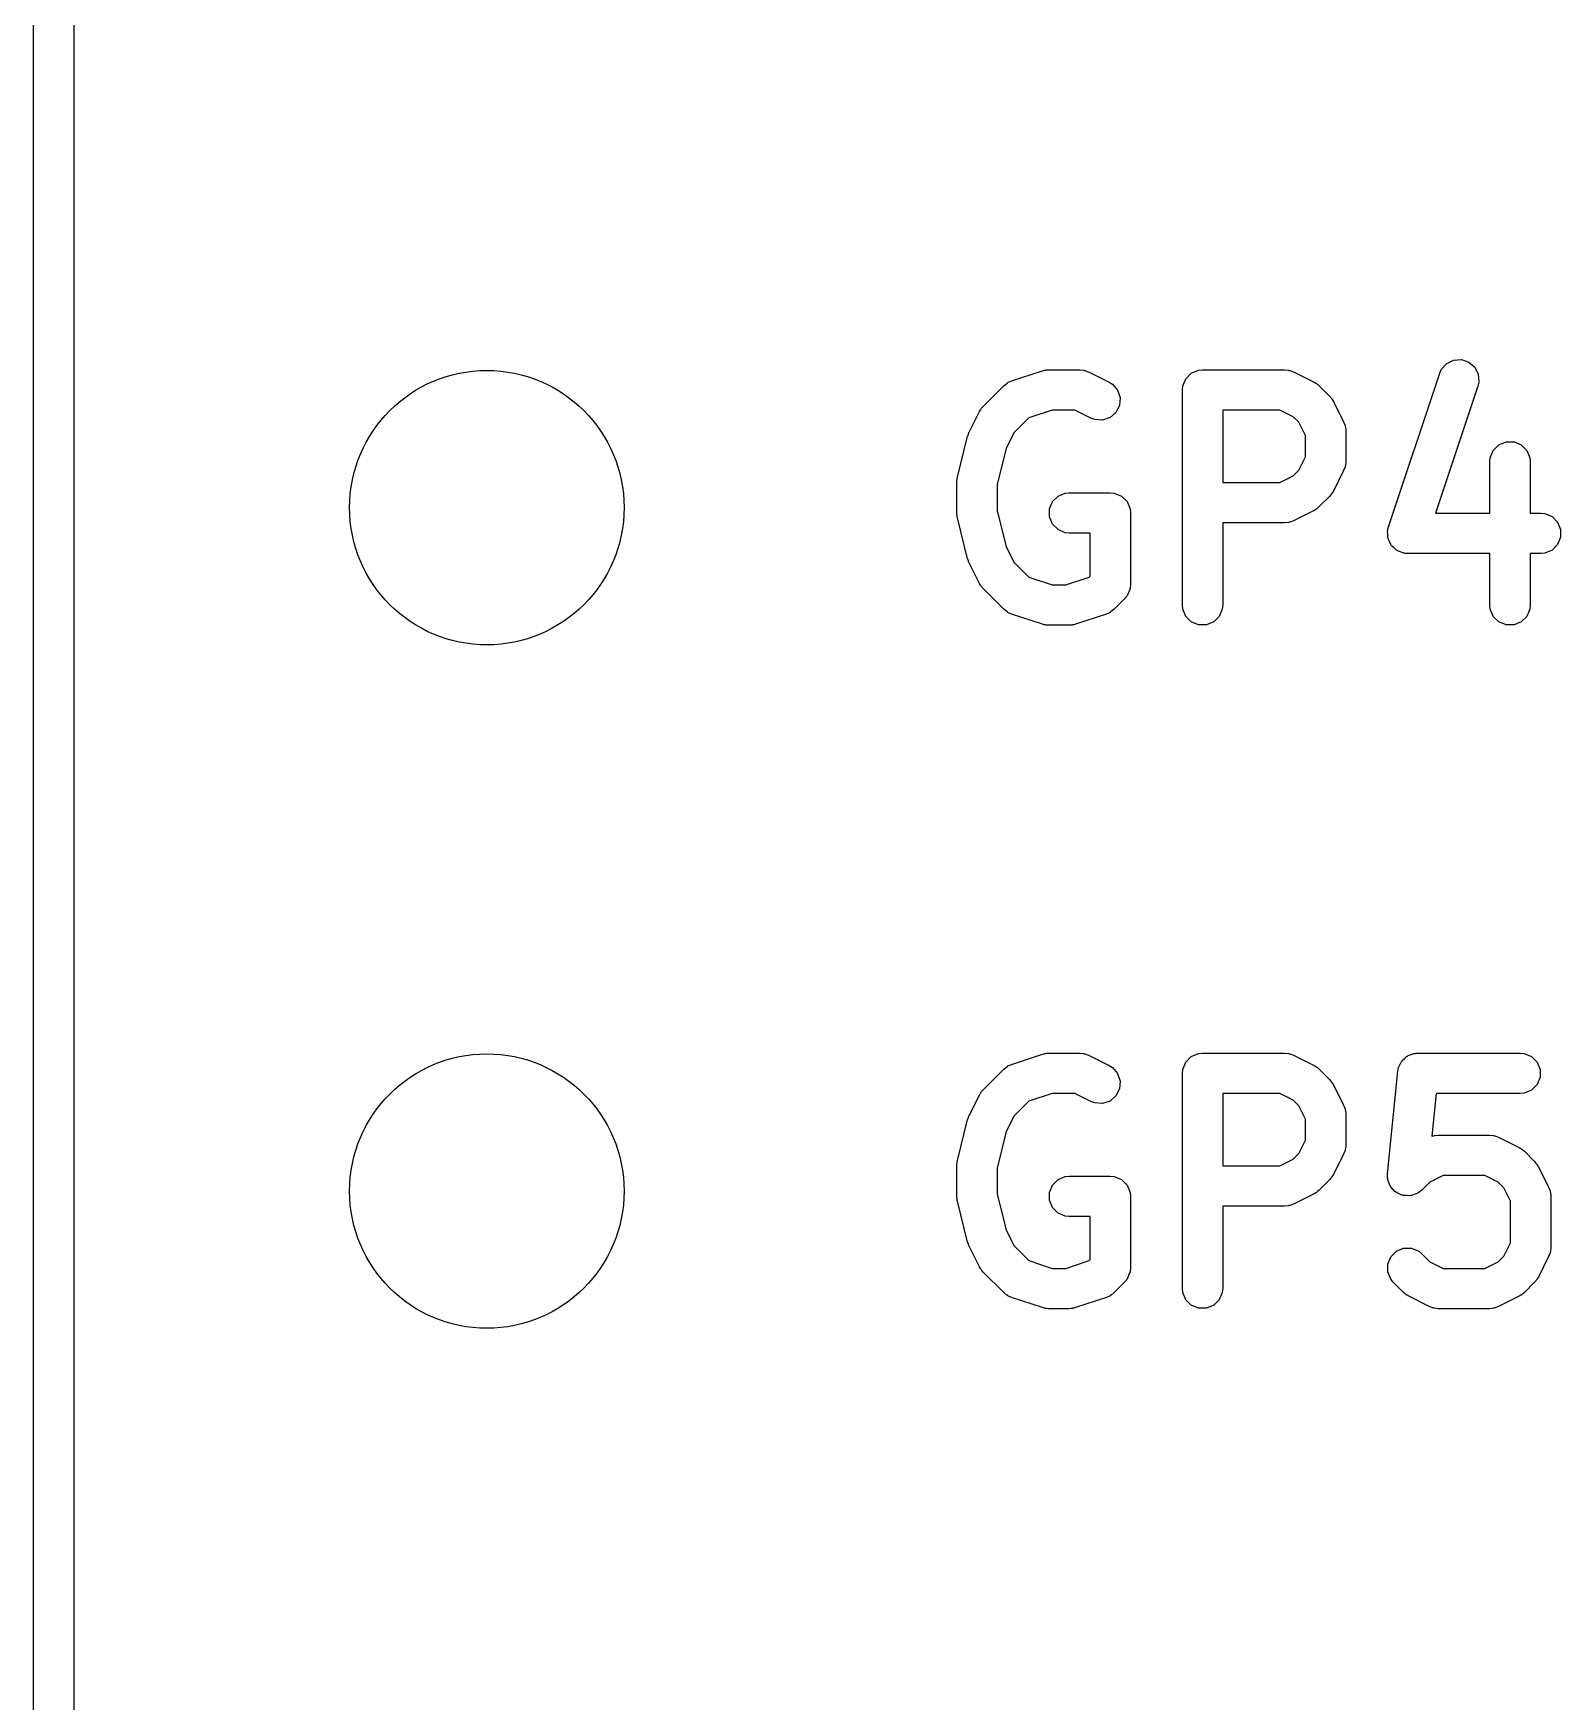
# Model space of a CAD drawing. Extents: x 100 to 226, y -132 to -42.
# Drawn here: x 198.82 to 204.49, y -68.83 to -62.63 of the extents above; entities that cross this region are included whole.
import ezdxf

# ---------------------------------------------------------------- set-up
doc = ezdxf.new("R2010")
doc.units = 0
doc.layers.add('BLACK', color=7, linetype='CONTINUOUS')

msp = doc.modelspace()

# ---------------------------------------------------------------- linework, layer by layer
at = {"layer": 'BLACK', "linetype": 'CONTINUOUS'}
for p, q in [((198.81625, -101.32375), (198.81625, -50.32375)), ((198.96625, -53.06575), (198.96625, -101.24875)), ((204.047998, -63.880808), (204.067172, -63.858701)), ((204.067172, -63.858701), (204.093345, -63.845614)), ((204.093345, -63.845614), (204.122535, -63.843539)), ((204.122535, -63.843539), (204.150298, -63.852793)), ((204.150298, -63.852793), (204.172405, -63.871967)), ((202.437917, -63.928983), (202.451342, -63.922989)), ((202.451342, -63.922989), (202.565628, -63.884894)), ((202.565628, -63.884894), (202.572881, -63.883244)), ((202.572881, -63.883244), (202.574713, -63.882486)), ((202.574713, -63.882486), (202.577367, -63.882224)), ((202.577367, -63.882224), (202.579965, -63.881634)), ((202.579965, -63.881634), (202.581939, -63.881774)), ((202.581939, -63.881774), (202.589345, -63.881045)), ((202.589345, -63.881045), (202.703631, -63.881045)), ((202.703631, -63.881045), (202.718263, -63.882486)), ((202.718263, -63.882486), (202.720752, -63.883517)), ((202.720752, -63.883517), (202.72344, -63.883708)), ((202.72344, -63.883708), (202.737172, -63.888963)), ((202.737172, -63.888963), (202.813362, -63.927058)), ((203.087215, -63.941413), (203.098414, -63.914377)), ((203.098414, -63.914377), (203.119106, -63.893685)), ((203.119106, -63.893685), (203.146142, -63.882486)), ((203.146142, -63.882486), (203.160774, -63.881045)), ((203.160774, -63.881045), (203.465536, -63.881045)), ((203.465536, -63.881045), (203.480168, -63.882486)), ((203.480168, -63.882486), (203.482657, -63.883517)), ((203.482657, -63.883517), (203.485345, -63.883708)), ((203.485345, -63.883708), (203.499077, -63.888963)), ((203.499077, -63.888963), (203.575267, -63.927058)), ((203.851527, -64.465661), (204.042004, -63.894233)), ((204.042004, -63.894233), (204.047998, -63.880808)), ((204.172405, -63.871967), (204.185491, -63.898141)), ((204.185491, -63.898141), (204.187566, -63.927331)), ((202.345836, -64.017297), (202.422026, -63.941107)), ((202.422026, -63.941107), (202.433391, -63.931779)), ((202.433391, -63.931779), (202.435883, -63.930746)), ((202.435883, -63.930746), (202.437917, -63.928983)), ((202.813362, -63.927058), (202.825805, -63.93489)), ((202.825805, -63.93489), (202.844978, -63.956998)), ((202.844978, -63.956998), (202.854232, -63.984759)), ((202.854232, -63.984759), (202.852158, -64.013949)), ((203.085774, -63.956045), (203.087215, -63.941413)), ((203.085774, -64.756045), (203.085774, -63.956045)), ((203.575267, -63.927058), (203.581566, -63.931022)), ((203.581566, -63.931022), (203.583394, -63.93178)), ((203.583394, -63.93178), (203.58545, -63.933468)), ((203.58545, -63.933468), (203.58771, -63.93489)), ((203.58771, -63.93489), (203.589009, -63.936388)), ((203.589009, -63.936388), (203.594759, -63.941107)), ((203.594759, -63.941107), (203.632854, -63.979202)), ((203.632854, -63.979202), (203.637574, -63.984954)), ((203.637574, -63.984954), (203.63907, -63.986251)), ((203.63907, -63.986251), (203.640489, -63.988505)), ((203.640489, -63.988505), (203.642181, -63.990567)), ((204.184306, -63.941667), (204.026735, -64.414378)), ((204.187566, -63.927331), (204.184306, -63.941667)), ((202.293692, -64.11298), (202.331787, -64.036789)), ((202.331787, -64.036789), (202.335751, -64.030489)), ((202.335751, -64.030489), (202.336509, -64.028662)), ((202.336509, -64.028662), (202.338197, -64.026605)), ((202.338197, -64.026605), (202.339619, -64.024346)), ((202.339619, -64.024346), (202.341117, -64.023046)), ((202.341117, -64.023046), (202.345836, -64.017297)), ((202.601515, -64.031045), (202.515572, -64.059692)), ((202.685926, -64.031045), (202.601515, -64.031045)), ((202.74628, -64.061222), (202.685926, -64.031045)), ((202.839071, -64.040124), (202.816963, -64.059297)), ((202.852158, -64.013949), (202.839071, -64.040124)), ((203.447831, -64.031045), (203.235774, -64.031045)), ((203.235774, -64.031045), (203.235774, -64.300092)), ((203.497299, -64.055779), (203.447831, -64.031045)), ((203.642181, -63.990567), (203.642939, -63.992397)), ((203.642939, -63.992397), (203.646903, -63.998694)), ((203.646903, -63.998694), (203.684999, -64.074884)), ((202.293282, -64.114049), (202.293692, -64.11298)), ((202.515572, -64.059692), (202.460508, -64.114756)), ((202.760012, -64.066477), (202.74628, -64.061222)), ((202.789202, -64.068551), (202.760012, -64.066477)), ((202.816963, -64.059297), (202.789202, -64.068551)), ((203.518182, -64.076662), (203.497299, -64.055779)), ((203.542917, -64.126131), (203.518182, -64.076662)), ((203.684999, -64.074884), (203.690254, -64.088616)), ((203.690254, -64.088616), (203.690445, -64.091305)), ((203.690445, -64.091305), (203.691476, -64.093794)), ((203.691476, -64.093794), (203.692917, -64.108426)), ((203.692917, -64.108426), (203.692917, -64.222711)), ((202.249917, -64.280711), (202.288013, -64.12833)), ((202.288013, -64.12833), (202.288398, -64.12725)), ((202.288398, -64.12725), (202.288437, -64.126712)), ((202.288437, -64.126712), (202.290761, -64.120636)), ((202.290761, -64.120636), (202.29296, -64.114485)), ((202.29296, -64.114485), (202.293282, -64.114049)), ((202.431538, -64.172696), (202.397678, -64.308137)), ((202.460508, -64.114756), (202.431538, -64.172696)), ((203.542917, -64.205005), (203.542917, -64.126131)), ((204.241271, -64.181043), (204.261963, -64.160351)), ((204.261963, -64.160351), (204.288999, -64.149152)), ((204.288999, -64.149152), (204.318263, -64.149152)), ((204.318263, -64.149152), (204.345299, -64.160351)), ((204.345299, -64.160351), (204.365991, -64.181043)), ((203.518182, -64.254474), (203.542917, -64.205005)), ((203.692917, -64.222711), (203.691476, -64.237343)), ((204.228631, -64.222711), (204.230072, -64.208079)), ((204.228631, -64.414378), (204.228631, -64.222711)), ((204.230072, -64.208079), (204.241271, -64.181043)), ((204.365991, -64.181043), (204.37719, -64.208079)), ((204.37719, -64.208079), (204.378631, -64.222711)), ((204.378631, -64.222711), (204.378631, -64.414378)), ((202.247678, -64.298902), (202.247929, -64.296348)), ((202.247678, -64.413188), (202.247678, -64.298902)), ((202.247767, -64.295256), (202.248576, -64.289781)), ((202.247929, -64.296348), (202.247767, -64.295256)), ((202.248576, -64.289781), (202.249119, -64.28427)), ((202.249119, -64.28427), (202.249541, -64.283249)), ((202.249541, -64.283249), (202.249917, -64.280711)), ((203.447831, -64.300092), (203.497299, -64.275358)), ((203.497299, -64.275358), (203.518182, -64.254474)), ((203.684999, -64.256253), (203.646903, -64.332443)), ((203.690254, -64.242521), (203.684999, -64.256253)), ((203.690445, -64.239831), (203.690254, -64.242521)), ((203.691476, -64.237343), (203.690445, -64.239831)), ((202.397678, -64.308137), (202.397678, -64.403952)), ((202.603176, -64.37152), (202.623868, -64.350828)), ((202.623868, -64.350828), (202.650904, -64.339629)), ((202.650904, -64.339629), (202.665536, -64.338188)), ((202.665536, -64.338188), (202.817917, -64.338188)), ((202.817917, -64.338188), (202.832549, -64.339629)), ((202.832549, -64.339629), (202.859585, -64.350828)), ((202.859585, -64.350828), (202.880277, -64.37152)), ((203.235774, -64.300092), (203.447831, -64.300092)), ((203.632854, -64.351935), (203.594759, -64.39003)), ((203.637574, -64.346182), (203.632854, -64.351935)), ((203.63907, -64.344886), (203.637574, -64.346182)), ((203.640489, -64.342631), (203.63907, -64.344886)), ((203.642181, -64.34057), (203.640489, -64.342631)), ((203.642939, -64.338739), (203.642181, -64.34057)), ((203.646903, -64.332443), (203.642939, -64.338739)), ((202.247929, -64.415741), (202.247678, -64.413188)), ((202.247767, -64.416834), (202.247929, -64.415741)), ((202.248576, -64.422308), (202.247767, -64.416834)), ((202.249119, -64.42782), (202.248576, -64.422308)), ((202.397678, -64.403952), (202.431538, -64.539392)), ((202.591977, -64.398556), (202.603176, -64.37152)), ((202.591977, -64.42782), (202.591977, -64.398556)), ((202.880277, -64.37152), (202.891476, -64.398556)), ((202.891476, -64.398556), (202.892917, -64.413188)), ((202.892917, -64.413188), (202.892917, -64.679854)), ((203.575267, -64.404079), (203.499077, -64.442174)), ((203.581566, -64.400114), (203.575267, -64.404079)), ((203.583394, -64.399357), (203.581566, -64.400114)), ((203.58545, -64.397668), (203.583394, -64.399357)), ((203.58771, -64.396247), (203.58545, -64.397668)), ((203.589009, -64.394748), (203.58771, -64.396247)), ((203.594759, -64.39003), (203.589009, -64.394748)), ((204.026735, -64.414378), (204.228631, -64.414378)), ((204.378631, -64.414378), (204.417917, -64.414378)), ((204.417917, -64.414378), (204.432549, -64.415819)), ((204.432549, -64.415819), (204.459585, -64.427018)), ((202.249541, -64.42884), (202.249119, -64.42782)), ((202.249917, -64.431379), (202.249541, -64.42884)), ((202.288013, -64.58376), (202.249917, -64.431379)), ((202.603176, -64.454856), (202.591977, -64.42782)), ((202.623868, -64.475548), (202.603176, -64.454856)), ((202.650904, -64.486747), (202.623868, -64.475548)), ((203.465536, -64.450092), (203.235774, -64.450092)), ((203.235774, -64.450092), (203.235774, -64.756045)), ((203.480168, -64.448651), (203.465536, -64.450092)), ((203.482657, -64.447619), (203.480168, -64.448651)), ((203.485345, -64.447429), (203.482657, -64.447619)), ((203.499077, -64.442174), (203.485345, -64.447429)), ((203.848267, -64.479998), (203.849119, -64.476251)), ((203.849119, -64.491989), (203.848267, -64.479998)), ((203.849119, -64.474746), (203.849877, -64.472914)), ((203.849119, -64.476251), (203.849119, -64.474746)), ((203.849877, -64.472914), (203.851527, -64.465661)), ((204.459585, -64.427018), (204.480277, -64.44771)), ((204.480277, -64.44771), (204.491476, -64.474746)), ((204.491476, -64.474746), (204.491476, -64.50401)), ((202.431538, -64.539392), (202.460508, -64.597332)), ((202.665536, -64.488188), (202.650904, -64.486747)), ((202.742917, -64.488188), (202.665536, -64.488188)), ((202.742917, -64.648788), (202.742917, -64.488188)), ((203.849119, -64.50401), (203.849119, -64.491989)), ((203.850149, -64.506498), (203.849119, -64.50401)), ((203.850341, -64.509188), (203.850149, -64.506498)), ((203.855719, -64.519944), (203.850341, -64.509188)), ((203.860318, -64.531046), (203.855719, -64.519944)), ((203.862222, -64.53295), (203.860318, -64.531046)), ((203.863428, -64.535361), (203.862222, -64.53295)), ((203.87251, -64.543238), (203.863428, -64.535361)), ((203.88101, -64.551738), (203.87251, -64.543238)), ((204.480277, -64.531046), (204.459585, -64.551738)), ((204.491476, -64.50401), (204.480277, -64.531046)), ((202.288398, -64.584839), (202.288013, -64.58376)), ((202.288437, -64.585378), (202.288398, -64.584839)), ((202.290761, -64.591453), (202.288437, -64.585378)), ((202.29296, -64.597605), (202.290761, -64.591453)), ((202.293282, -64.59804), (202.29296, -64.597605)), ((202.293692, -64.59911), (202.293282, -64.59804)), ((202.331787, -64.6753), (202.293692, -64.59911)), ((202.460508, -64.597332), (202.515573, -64.652398)), ((203.883498, -64.552768), (203.88101, -64.551738)), ((203.885535, -64.554535), (203.883498, -64.552768)), ((203.896938, -64.558336), (203.885535, -64.554535)), ((203.908046, -64.562937), (203.896938, -64.558336)), ((203.911872, -64.563313), (203.908046, -64.562937)), ((203.913298, -64.563789), (203.911872, -64.563313)), ((203.915272, -64.563648), (203.913298, -64.563789)), ((203.922678, -64.564378), (203.915272, -64.563648)), ((204.228631, -64.564378), (203.922678, -64.564378)), ((204.228631, -64.756045), (204.228631, -64.564378)), ((204.417917, -64.564378), (204.378631, -64.564378)), ((204.378631, -64.564378), (204.378631, -64.756045)), ((204.432549, -64.562937), (204.417917, -64.564378)), ((204.459585, -64.551738), (204.432549, -64.562937)), ((202.515573, -64.652398), (202.601515, -64.681045)), ((202.653366, -64.681045), (202.739307, -64.652398)), ((202.739307, -64.652398), (202.742917, -64.648788)), ((202.33575, -64.681596), (202.331787, -64.6753)), ((202.336508, -64.683426), (202.33575, -64.681596)), ((202.338197, -64.685484), (202.336508, -64.683426)), ((202.339619, -64.687743), (202.338197, -64.685484)), ((202.341117, -64.689042), (202.339619, -64.687743)), ((202.345836, -64.694792), (202.341117, -64.689042)), ((202.422026, -64.770983), (202.345836, -64.694792)), ((202.601515, -64.681045), (202.653366, -64.681045)), ((202.87095, -64.732887), (202.832854, -64.770983)), ((202.880278, -64.721522), (202.87095, -64.732887)), ((202.891476, -64.694485), (202.880278, -64.721522)), ((202.892917, -64.679854), (202.891476, -64.694485)), ((202.433391, -64.78031), (202.422026, -64.770983)), ((202.435881, -64.781341), (202.433391, -64.78031)), ((202.437917, -64.783107), (202.435881, -64.781341)), ((202.451342, -64.789101), (202.437917, -64.783107)), ((202.565628, -64.827196), (202.451342, -64.789101)), ((202.803538, -64.789101), (202.689253, -64.827196)), ((202.816964, -64.783107), (202.803538, -64.789101)), ((202.819, -64.78134), (202.816964, -64.783107)), ((202.821489, -64.78031), (202.819, -64.78134)), ((202.832854, -64.770983), (202.821489, -64.78031)), ((203.087215, -64.770677), (203.085774, -64.756045)), ((203.098414, -64.797713), (203.087215, -64.770677)), ((203.234333, -64.770677), (203.223134, -64.797713)), ((203.235774, -64.756045), (203.234333, -64.770677)), ((204.230072, -64.770677), (204.228631, -64.756045)), ((204.241271, -64.797713), (204.230072, -64.770677)), ((204.37719, -64.770677), (204.365991, -64.797713)), ((204.378631, -64.756045), (204.37719, -64.770677)), ((202.572881, -64.828845), (202.565628, -64.827196)), ((202.574713, -64.829604), (202.572881, -64.828845)), ((202.577367, -64.829865), (202.574713, -64.829604)), ((202.579965, -64.830456), (202.577367, -64.829865)), ((202.581939, -64.830315), (202.579965, -64.830456)), ((202.589345, -64.831045), (202.581939, -64.830315)), ((202.665536, -64.831045), (202.589345, -64.831045)), ((202.672941, -64.830315), (202.665536, -64.831045)), ((202.674916, -64.830456), (202.672941, -64.830315)), ((202.677513, -64.829865), (202.674916, -64.830456)), ((202.680168, -64.829604), (202.677513, -64.829865)), ((202.681999, -64.828845), (202.680168, -64.829604)), ((202.689253, -64.827196), (202.681999, -64.828845)), ((203.119106, -64.818405), (203.098414, -64.797713)), ((203.146142, -64.829604), (203.119106, -64.818405)), ((203.175406, -64.829604), (203.146142, -64.829604)), ((203.202442, -64.818405), (203.175406, -64.829604)), ((203.223134, -64.797713), (203.202442, -64.818405)), ((204.261963, -64.818405), (204.241271, -64.797713)), ((204.288999, -64.829604), (204.261963, -64.818405)), ((204.318263, -64.829604), (204.288999, -64.829604)), ((204.345299, -64.818405), (204.318263, -64.829604)), ((204.365991, -64.797713), (204.345299, -64.818405)), ((202.435883, -66.470746), (202.437917, -66.468983)), ((202.437917, -66.468983), (202.451342, -66.462989)), ((202.451342, -66.462989), (202.565628, -66.424894)), ((202.565628, -66.424894), (202.572881, -66.423244)), ((202.572881, -66.423244), (202.574713, -66.422486)), ((202.574713, -66.422486), (202.577367, -66.422224)), ((202.577367, -66.422224), (202.579965, -66.421634)), ((202.579965, -66.421634), (202.581939, -66.421774)), ((202.581939, -66.421774), (202.589345, -66.421045)), ((202.589345, -66.421045), (202.703631, -66.421045)), ((202.703631, -66.421045), (202.718263, -66.422486)), ((202.718263, -66.422486), (202.720752, -66.423517)), ((202.720752, -66.423517), (202.72344, -66.423708)), ((202.72344, -66.423708), (202.737172, -66.428963)), ((202.737172, -66.428963), (202.813362, -66.467058)), ((202.813362, -66.467058), (202.825805, -66.47489)), ((203.087215, -66.481413), (203.098414, -66.454377)), ((203.098414, -66.454377), (203.119106, -66.433685)), ((203.119106, -66.433685), (203.146142, -66.422486)), ((203.146142, -66.422486), (203.160774, -66.421045)), ((203.160774, -66.421045), (203.465536, -66.421045)), ((203.465536, -66.421045), (203.480168, -66.422486)), ((203.480168, -66.422486), (203.482657, -66.423517)), ((203.482657, -66.423517), (203.485345, -66.423708)), ((203.485345, -66.423708), (203.499077, -66.428963)), ((203.499077, -66.428963), (203.575267, -66.467058)), ((203.575267, -66.467058), (203.581566, -66.471022)), ((203.889036, -66.474166), (203.894218, -66.464506)), ((203.894218, -66.464506), (203.898414, -66.454377)), ((203.898414, -66.454377), (203.901085, -66.451705)), ((203.901085, -66.451705), (203.90287, -66.448379)), ((203.90287, -66.448379), (203.911352, -66.441438)), ((203.911352, -66.441438), (203.919106, -66.433685)), ((203.919106, -66.433685), (203.922594, -66.432239)), ((203.922594, -66.432239), (203.925518, -66.429848)), ((203.925518, -66.429848), (203.936015, -66.42668)), ((203.936015, -66.42668), (203.946142, -66.422486)), ((203.946142, -66.422486), (203.951747, -66.421933)), ((203.951747, -66.421933), (203.953534, -66.421395)), ((203.953534, -66.421395), (203.955362, -66.421577)), ((203.955362, -66.421577), (203.960774, -66.421045)), ((203.960774, -66.421045), (204.341726, -66.421045)), ((204.341726, -66.421045), (204.356358, -66.422486)), ((204.356358, -66.422486), (204.383394, -66.433685)), ((204.383394, -66.433685), (204.404086, -66.454377)), ((204.404086, -66.454377), (204.415285, -66.481413)), ((202.345836, -66.557297), (202.422026, -66.481107)), ((202.422026, -66.481107), (202.433391, -66.471779)), ((202.433391, -66.471779), (202.435883, -66.470746)), ((202.825805, -66.47489), (202.844978, -66.496998)), ((202.844978, -66.496998), (202.854232, -66.524759)), ((202.854232, -66.524759), (202.852158, -66.553949)), ((203.085774, -66.496045), (203.087215, -66.481413)), ((203.085774, -67.296045), (203.085774, -66.496045)), ((203.581566, -66.471022), (203.583394, -66.47178)), ((203.583394, -66.47178), (203.58545, -66.473468)), ((203.58545, -66.473468), (203.58771, -66.47489)), ((203.58771, -66.47489), (203.589009, -66.476388)), ((203.589009, -66.476388), (203.594759, -66.481107)), ((203.594759, -66.481107), (203.632854, -66.519202)), ((203.632854, -66.519202), (203.637574, -66.524954)), ((203.637574, -66.524954), (203.63907, -66.526251)), ((203.63907, -66.526251), (203.640489, -66.528505)), ((203.640489, -66.528505), (203.642181, -66.530567)), ((203.642181, -66.530567), (203.642939, -66.532397)), ((203.84805, -66.869534), (203.886146, -66.488582)), ((203.886146, -66.488582), (203.887215, -66.483249)), ((203.887215, -66.481413), (203.887928, -66.47969)), ((203.887215, -66.483249), (203.887215, -66.481413)), ((203.887928, -66.47969), (203.889036, -66.474166)), ((204.415285, -66.510677), (204.404086, -66.537713)), ((204.415285, -66.481413), (204.415285, -66.510677)), ((202.293692, -66.65298), (202.331787, -66.576789)), ((202.331787, -66.576789), (202.335751, -66.570489)), ((202.335751, -66.570489), (202.336509, -66.568662)), ((202.336509, -66.568662), (202.338197, -66.566605)), ((202.338197, -66.566605), (202.339619, -66.564346)), ((202.339619, -66.564346), (202.341117, -66.563046)), ((202.341117, -66.563046), (202.345836, -66.557297)), ((202.601515, -66.571045), (202.515572, -66.599692)), ((202.685926, -66.571045), (202.601515, -66.571045)), ((202.74628, -66.601222), (202.685926, -66.571045)), ((202.839071, -66.580124), (202.816963, -66.599297)), ((202.852158, -66.553949), (202.839071, -66.580124)), ((203.447831, -66.571045), (203.235774, -66.571045)), ((203.235774, -66.571045), (203.235774, -66.840092)), ((203.497299, -66.595779), (203.447831, -66.571045)), ((203.642939, -66.532397), (203.646903, -66.538694)), ((203.646903, -66.538694), (203.684999, -66.614884)), ((204.028648, -66.571045), (204.012736, -66.73016)), ((204.341726, -66.571045), (204.028648, -66.571045)), ((204.356358, -66.569604), (204.341726, -66.571045)), ((204.383394, -66.558405), (204.356358, -66.569604)), ((204.404086, -66.537713), (204.383394, -66.558405)), ((202.290761, -66.660636), (202.29296, -66.654485)), ((202.29296, -66.654485), (202.293282, -66.654049)), ((202.293282, -66.654049), (202.293692, -66.65298)), ((202.460508, -66.654756), (202.431538, -66.712696)), ((202.515572, -66.599692), (202.460508, -66.654756)), ((202.760012, -66.606477), (202.74628, -66.601222)), ((202.789202, -66.608551), (202.760012, -66.606477)), ((202.816963, -66.599297), (202.789202, -66.608551)), ((203.518182, -66.616662), (203.497299, -66.595779)), ((203.542917, -66.666131), (203.518182, -66.616662)), ((203.684999, -66.614884), (203.690254, -66.628616)), ((203.690254, -66.628616), (203.690445, -66.631305)), ((203.690445, -66.631305), (203.691476, -66.633794)), ((203.691476, -66.633794), (203.692917, -66.648426)), ((203.692917, -66.648426), (203.692917, -66.762711)), ((202.249917, -66.820711), (202.288013, -66.66833)), ((202.288013, -66.66833), (202.288398, -66.66725)), ((202.288398, -66.66725), (202.288437, -66.666712)), ((202.288437, -66.666712), (202.290761, -66.660636)), ((202.431538, -66.712696), (202.397678, -66.848137)), ((203.542917, -66.745005), (203.542917, -66.666131)), ((203.518182, -66.794474), (203.542917, -66.745005)), ((203.691476, -66.777343), (203.690445, -66.779831)), ((203.692917, -66.762711), (203.691476, -66.777343)), ((204.012736, -66.73016), (204.017155, -66.72847)), ((204.017155, -66.72847), (204.019842, -66.728279)), ((204.019842, -66.728279), (204.022332, -66.727248)), ((204.022332, -66.727248), (204.036964, -66.725807)), ((204.036964, -66.725807), (204.22744, -66.725807)), ((204.22744, -66.725807), (204.242072, -66.727248)), ((204.242072, -66.727248), (204.244561, -66.728279)), ((204.244561, -66.728279), (204.247249, -66.72847)), ((204.247249, -66.72847), (204.260981, -66.733725)), ((204.260981, -66.733725), (204.337172, -66.77182)), ((204.337172, -66.77182), (204.343471, -66.775784)), ((204.343471, -66.775784), (204.345299, -66.776542)), ((204.345299, -66.776542), (204.347355, -66.77823)), ((204.347355, -66.77823), (204.349615, -66.779652)), ((202.247678, -66.838902), (202.247929, -66.836348)), ((202.247678, -66.953188), (202.247678, -66.838902)), ((202.247767, -66.835256), (202.248576, -66.829781)), ((202.247929, -66.836348), (202.247767, -66.835256)), ((202.248576, -66.829781), (202.249119, -66.82427)), ((202.249119, -66.82427), (202.249541, -66.823249)), ((202.249541, -66.823249), (202.249917, -66.820711)), ((203.235774, -66.840092), (203.447831, -66.840092)), ((203.447831, -66.840092), (203.497299, -66.815358)), ((203.497299, -66.815358), (203.518182, -66.794474)), ((203.684999, -66.796253), (203.646903, -66.872443)), ((203.690254, -66.782521), (203.684999, -66.796253)), ((203.690445, -66.779831), (203.690254, -66.782521)), ((204.349615, -66.779652), (204.350914, -66.78115)), ((204.350914, -66.78115), (204.356664, -66.785869)), ((204.356664, -66.785869), (204.394759, -66.823964)), ((204.394759, -66.823964), (204.399477, -66.829713)), ((204.399477, -66.829713), (204.400976, -66.831013)), ((204.400976, -66.831013), (204.402397, -66.833272)), ((204.402397, -66.833272), (204.404086, -66.835329)), ((204.404086, -66.835329), (204.404843, -66.837156)), ((204.404843, -66.837156), (204.408808, -66.843456)), ((202.397678, -66.848137), (202.397678, -66.943952)), ((202.603176, -66.91152), (202.623868, -66.890828)), ((202.623868, -66.890828), (202.650904, -66.879629)), ((202.650904, -66.879629), (202.665536, -66.878188)), ((202.665536, -66.878188), (202.817917, -66.878188)), ((202.817917, -66.878188), (202.832549, -66.879629)), ((202.832549, -66.879629), (202.859585, -66.890828)), ((202.859585, -66.890828), (202.880277, -66.91152)), ((203.632854, -66.891935), (203.594759, -66.93003)), ((203.637574, -66.886182), (203.632854, -66.891935)), ((203.63907, -66.884886), (203.637574, -66.886182)), ((203.640489, -66.882631), (203.63907, -66.884886)), ((203.642181, -66.88057), (203.640489, -66.882631)), ((203.642939, -66.878739), (203.642181, -66.88057)), ((203.646903, -66.872443), (203.642939, -66.878739)), ((203.848028, -66.884237), (203.84805, -66.869534)), ((203.849119, -66.887852), (203.848028, -66.884237)), ((203.849119, -66.891627), (203.849119, -66.887852)), ((203.853312, -66.901753), (203.849119, -66.891627)), ((203.856481, -66.912253), (203.853312, -66.901753)), ((204.0052, -66.900541), (203.97571, -66.930031)), ((204.054669, -66.875807), (204.0052, -66.900541)), ((204.209735, -66.875807), (204.054669, -66.875807)), ((204.259204, -66.900541), (204.209735, -66.875807)), ((204.280086, -66.921423), (204.259204, -66.900541)), ((204.408808, -66.843456), (204.446903, -66.919647)), ((202.247929, -66.955741), (202.247678, -66.953188)), ((202.247767, -66.956834), (202.247929, -66.955741)), ((202.248576, -66.962308), (202.247767, -66.956834)), ((202.249119, -66.96782), (202.248576, -66.962308)), ((202.397678, -66.943952), (202.431538, -67.079392)), ((202.591977, -66.938556), (202.603176, -66.91152)), ((202.591977, -66.96782), (202.591977, -66.938556)), ((202.880277, -66.91152), (202.891476, -66.938556)), ((202.891476, -66.938556), (202.892917, -66.953188)), ((202.892917, -66.953188), (202.892917, -67.219854)), ((203.575267, -66.944079), (203.499077, -66.982174)), ((203.581566, -66.940114), (203.575267, -66.944079)), ((203.583394, -66.939357), (203.581566, -66.940114)), ((203.58545, -66.937668), (203.583394, -66.939357)), ((203.58771, -66.936247), (203.58545, -66.937668)), ((203.589009, -66.934748), (203.58771, -66.936247)), ((203.594759, -66.93003), (203.589009, -66.934748)), ((203.858872, -66.915175), (203.856481, -66.912253)), ((203.860317, -66.918664), (203.858872, -66.915175)), ((203.868071, -66.926418), (203.860317, -66.918664)), ((203.875012, -66.934901), (203.868071, -66.926418)), ((203.878338, -66.936685), (203.875012, -66.934901)), ((203.88101, -66.939357), (203.878338, -66.936685)), ((203.891139, -66.943552), (203.88101, -66.939357)), ((203.900799, -66.948735), (203.891139, -66.943552)), ((203.904557, -66.94911), (203.900799, -66.948735)), ((203.908046, -66.950556), (203.904557, -66.94911)), ((203.919008, -66.950556), (203.908046, -66.950556)), ((203.929918, -66.951647), (203.919008, -66.950556)), ((203.933534, -66.950556), (203.929918, -66.951647)), ((203.937308, -66.950556), (203.933534, -66.950556)), ((203.947434, -66.946362), (203.937308, -66.950556)), ((203.957934, -66.943194), (203.947434, -66.946362)), ((203.960856, -66.940802), (203.957934, -66.943194)), ((203.964345, -66.939358), (203.960856, -66.940802)), ((203.97571, -66.930031), (203.964345, -66.939358)), ((204.304821, -66.970892), (204.280086, -66.921423)), ((204.446903, -66.919647), (204.452158, -66.933379)), ((204.452158, -66.933379), (204.452348, -66.936066)), ((204.452348, -66.936066), (204.45338, -66.938556)), ((204.45338, -66.938556), (204.454821, -66.953188)), ((204.454821, -66.953188), (204.454821, -67.143664)), ((202.249541, -66.96884), (202.249119, -66.96782)), ((202.249917, -66.971379), (202.249541, -66.96884)), ((202.288013, -67.12376), (202.249917, -66.971379)), ((202.603176, -66.994856), (202.591977, -66.96782)), ((202.623868, -67.015548), (202.603176, -66.994856)), ((202.650904, -67.026747), (202.623868, -67.015548)), ((202.665536, -67.028188), (202.650904, -67.026747)), ((203.465536, -66.990092), (203.235774, -66.990092)), ((203.235774, -66.990092), (203.235774, -67.296045)), ((203.480168, -66.988651), (203.465536, -66.990092)), ((203.482657, -66.987619), (203.480168, -66.988651)), ((203.485345, -66.987429), (203.482657, -66.987619)), ((203.499077, -66.982174), (203.485345, -66.987429)), ((204.304821, -67.125959), (204.304821, -66.970892)), ((202.431538, -67.079392), (202.460508, -67.137332)), ((202.742917, -67.028188), (202.665536, -67.028188)), ((202.742917, -67.188788), (202.742917, -67.028188)), ((202.288398, -67.124839), (202.288013, -67.12376)), ((202.288437, -67.125378), (202.288398, -67.124839)), ((202.290761, -67.131453), (202.288437, -67.125378)), ((202.29296, -67.137605), (202.290761, -67.131453)), ((202.293282, -67.13804), (202.29296, -67.137605)), ((202.293692, -67.13911), (202.293282, -67.13804)), ((202.331787, -67.2153), (202.293692, -67.13911)), ((202.460508, -67.137332), (202.515573, -67.192398)), ((203.88101, -67.157494), (203.908047, -67.146295)), ((203.908047, -67.146295), (203.937309, -67.146295)), ((203.937309, -67.146295), (203.964346, -67.157494)), ((204.280086, -67.175427), (204.304821, -67.125959)), ((204.454821, -67.143664), (204.45338, -67.158296)), ((202.515573, -67.192398), (202.601515, -67.221045)), ((202.653366, -67.221045), (202.739307, -67.192398)), ((202.739307, -67.192398), (202.742917, -67.188788)), ((203.849119, -67.205223), (203.860318, -67.178186)), ((203.849119, -67.234485), (203.849119, -67.205223)), ((203.860318, -67.178186), (203.88101, -67.157494)), ((203.964346, -67.157494), (203.975711, -67.166821)), ((203.975711, -67.166821), (204.005201, -67.196311)), ((204.005201, -67.196311), (204.054669, -67.221045)), ((204.209735, -67.221045), (204.259203, -67.196311)), ((204.259203, -67.196311), (204.280086, -67.175427)), ((204.446903, -67.177205), (204.408808, -67.253395)), ((204.452158, -67.163473), (204.446903, -67.177205)), ((204.452348, -67.160785), (204.452158, -67.163473)), ((204.45338, -67.158296), (204.452348, -67.160785)), ((202.33575, -67.221596), (202.331787, -67.2153)), ((202.336508, -67.223426), (202.33575, -67.221596)), ((202.338197, -67.225484), (202.336508, -67.223426)), ((202.339619, -67.227743), (202.338197, -67.225484)), ((202.341117, -67.229042), (202.339619, -67.227743)), ((202.345836, -67.234792), (202.341117, -67.229042)), ((202.422026, -67.310983), (202.345836, -67.234792)), ((202.601515, -67.221045), (202.653366, -67.221045)), ((202.87095, -67.272887), (202.832854, -67.310983)), ((202.880278, -67.261522), (202.87095, -67.272887)), ((202.889962, -67.238141), (202.880278, -67.261522)), ((202.891476, -67.234486), (202.889962, -67.238141)), ((202.892917, -67.219854), (202.891476, -67.234486)), ((203.860318, -67.261522), (203.849119, -67.234485)), ((203.869645, -67.272887), (203.860318, -67.261522)), ((203.907741, -67.310983), (203.869645, -67.272887)), ((204.054669, -67.221045), (204.209735, -67.221045)), ((204.39476, -67.272886), (204.356665, -67.310982)), ((204.399477, -67.267137), (204.39476, -67.272886)), ((204.400976, -67.265838), (204.399477, -67.267137)), ((204.402397, -67.263579), (204.400976, -67.265838)), ((204.404087, -67.261521), (204.402397, -67.263579)), ((204.404844, -67.259691), (204.404087, -67.261521)), ((204.408808, -67.253395), (204.404844, -67.259691)), ((202.433391, -67.32031), (202.422026, -67.310983)), ((202.435881, -67.321341), (202.433391, -67.32031)), ((202.437917, -67.323107), (202.435881, -67.321341)), ((202.451342, -67.329101), (202.437917, -67.323107)), ((202.565628, -67.367196), (202.451342, -67.329101)), ((202.803538, -67.329101), (202.689253, -67.367196)), ((202.816964, -67.323107), (202.803538, -67.329101)), ((202.819, -67.32134), (202.816964, -67.323107)), ((202.821489, -67.32031), (202.819, -67.32134)), ((202.832854, -67.310983), (202.821489, -67.32031)), ((203.087215, -67.310677), (203.085774, -67.296045)), ((203.098414, -67.337713), (203.087215, -67.310677)), ((203.234333, -67.310677), (203.223134, -67.337713)), ((203.235774, -67.296045), (203.234333, -67.310677)), ((203.913491, -67.315703), (203.907741, -67.310983)), ((203.91479, -67.3172), (203.913491, -67.315703)), ((203.917044, -67.318619), (203.91479, -67.3172)), ((203.919106, -67.320311), (203.917044, -67.318619)), ((203.920938, -67.321069), (203.919106, -67.320311)), ((203.927233, -67.325032), (203.920938, -67.321069)), ((204.003423, -67.363127), (203.927233, -67.325032)), ((204.337172, -67.325032), (204.260981, -67.363127)), ((204.343471, -67.321067), (204.337172, -67.325032)), ((204.345299, -67.32031), (204.343471, -67.321067)), ((204.347355, -67.318622), (204.345299, -67.32031)), ((204.349615, -67.3172), (204.347355, -67.318622)), ((204.350915, -67.3157), (204.349615, -67.3172)), ((204.356665, -67.310982), (204.350915, -67.3157)), ((202.572881, -67.368845), (202.565628, -67.367196)), ((202.574713, -67.369604), (202.572881, -67.368845)), ((202.577367, -67.369865), (202.574713, -67.369604)), ((202.579965, -67.370456), (202.577367, -67.369865)), ((202.581939, -67.370315), (202.579965, -67.370456)), ((202.589345, -67.371045), (202.581939, -67.370315)), ((202.665536, -67.371045), (202.589345, -67.371045)), ((202.672941, -67.370315), (202.665536, -67.371045)), ((202.674916, -67.370456), (202.672941, -67.370315)), ((202.677513, -67.369865), (202.674916, -67.370456)), ((202.680168, -67.369604), (202.677513, -67.369865)), ((202.681999, -67.368845), (202.680168, -67.369604)), ((202.689253, -67.367196), (202.681999, -67.368845)), ((203.119106, -67.358405), (203.098414, -67.337713)), ((203.146142, -67.369604), (203.119106, -67.358405)), ((203.175406, -67.369604), (203.146142, -67.369604)), ((203.202442, -67.358405), (203.175406, -67.369604)), ((203.223134, -67.337713), (203.202442, -67.358405)), ((204.017155, -67.368382), (204.003423, -67.363127)), ((204.019842, -67.368572), (204.017155, -67.368382)), ((204.022332, -67.369604), (204.019842, -67.368572)), ((204.036964, -67.371045), (204.022332, -67.369604)), ((204.22744, -67.371045), (204.036964, -67.371045)), ((204.242072, -67.369604), (204.22744, -67.371045)), ((204.244561, -67.368572), (204.242072, -67.369604)), ((204.247249, -67.368382), (204.244561, -67.368572)), ((204.260981, -67.363127), (204.247249, -67.368382))]:
    msp.add_line(p, q, dxfattribs=at)
at = {"layer": 'BLACK'}
for centre in [(200.50125, -64.39375), (200.50125, -66.93375)]:
    msp.add_circle(centre, 0.51, dxfattribs=at)

doc.saveas('drawing.dxf')
